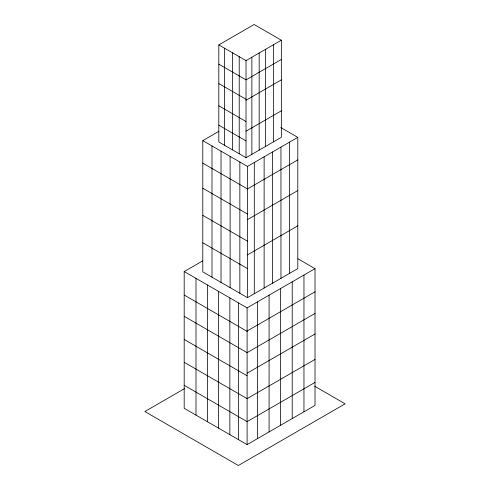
<?xml version="1.0" encoding="UTF-8"?>
<svg xmlns="http://www.w3.org/2000/svg" width="490" height="490" viewBox="0 0 490 490"><rect width="100%" height="100%" fill="white"/><g stroke="black" fill="none" stroke-linecap="round" stroke-linejoin="round"><path stroke-width="0.73" d="M289.376 273.469L289.615 142.094M218.816 44.896L254.139 24.5L281.346 40.211L281.346 137.316L246.023 157.713L218.816 142.002L218.816 44.896L246.023 60.601L281.346 40.211M281.346 59.474L246.023 79.864L218.816 64.159M246.023 100.254L281.346 79.864M280.758 127.541L297.798 137.371L297.798 268.612L247.475 297.663L202.793 271.864L202.793 140.63L218.859 131.357M246.023 131.204L281.346 110.814M202.793 140.63L247.475 166.429L297.798 137.371M297.798 159.893L247.475 188.944L202.793 163.152M247.475 219.618L297.798 190.567M297.92 258.793L315.021 268.661L315.021 405.408L247.101 444.62L184.191 408.299L184.191 271.558L202.615 260.919M247.475 254.886L297.798 225.829M184.191 271.558L247.101 307.879L315.021 268.661M247.101 331.013L315.021 291.801M184.418 388.693L144.856 411.533L238.33 465.5L345.144 403.834L314.647 386.224M315.021 313.429L247.101 352.641L184.191 316.32M247.101 373.209L315.021 333.996M315.021 359.415L247.101 398.633L184.191 362.306M315.021 382.414L247.101 421.627L184.191 385.305M218.816 83.576L246.023 99.28M218.816 105.785L246.023 121.496M218.816 125.207L246.023 140.912M202.793 188.24L247.475 214.038M202.793 215.373L247.475 241.172M202.793 242.795L247.475 268.594M184.191 295.029L247.101 331.35M184.191 339.448L247.101 375.769M303.959 275.049L303.959 411.79M292.218 281.83L292.218 418.57M280.96 147.092L280.96 278.326M280.476 288.61L280.476 425.351M273.445 44.768L273.445 141.88M272.428 152.016L272.428 283.257M269.084 295.188L269.084 431.929M265.598 49.3L265.598 146.412M264.128 156.812L264.128 288.046M259.173 53.006L259.173 150.118M257.44 301.907L257.44 438.648M254.292 162.49L254.292 293.724M251.878 57.226L251.878 154.332M247.475 166.429L247.475 297.663M247.101 307.879L247.101 444.62M246.023 60.601L246.023 157.713M239.855 162.031L239.855 293.265M239.218 56.675L239.218 153.787M238.477 302.9L238.477 439.64M232.419 52.749L232.419 149.86M230.116 156.402L230.116 287.642M229.853 297.92L229.853 434.661M224.585 48.222L224.585 145.334M221.027 151.159L221.027 282.393M218.497 291.36L218.497 428.107M211.992 145.94L211.992 277.181M207.417 284.966L207.417 421.706M195.994 278.369L195.994 415.11"/></g></svg>
